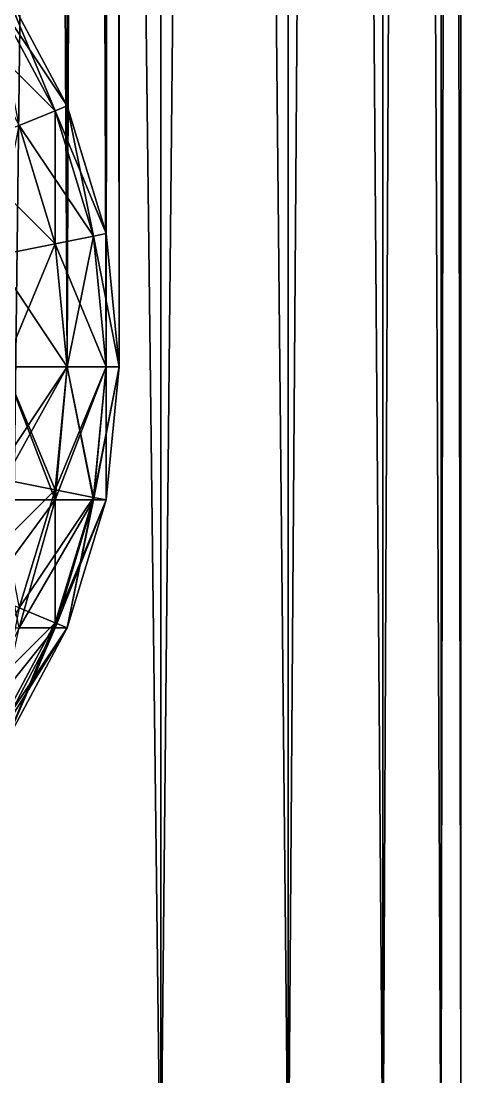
# Model space of a CAD drawing. Header units: millimetres. Extents: x -510 to 550, y -577 to 577.
# Drawn here: x 436.85 to 442, y -523.33 to -510.95 of the extents above; entities that cross this region are included whole.
import ezdxf

# ---------------------------------------------------------------- set-up
doc = ezdxf.new("R2010")
doc.units = ezdxf.units.MM
for name, color, linetype, true_color in [('front_right_fork_-1', 7, 'Continuous', 0x5c6b75), ('front_right_fork_top', 7, 'Continuous', 0x5c6b75), ('structure_right_front_axle', 7, 'Continuous', 0x5c6b75)]:
    doc.layers.add(name, color=color, linetype=linetype, true_color=true_color)

msp = doc.modelspace()

# ---------------------------------------------------------------- linework, layer by layer
at = {"layer": 'front_right_fork_-1', "true_color": 0x5c6b75}
for points in [[(437.249, -511.997, -143.439), (436.524, -510.641, -143.439), (436.145, -510.894, -141.939)], [(437.249, -511.997, -281.561), (436.524, -510.641, -281.561), (436.652, -510.555, -280)], [(437.391, -511.939, -145), (436.652, -510.555, -145), (436.524, -510.641, -143.439)], [(436.828, -512.172, -283.061), (436.524, -510.641, -281.561), (437.249, -511.997, -281.561)], [(437.391, -511.939, -145), (436.524, -510.641, -143.439), (437.249, -511.997, -143.439)], [(437.249, -511.997, -281.561), (436.652, -510.555, -280), (437.391, -511.939, -280)], [(437.391, -511.939, -280), (436.652, -510.555, -280), (436.652, -510.555, -145)], [(437.391, -511.939, -280), (436.652, -510.555, -145), (437.391, -511.939, -145)], [(437.249, -511.997, -143.439), (436.145, -510.894, -141.939), (436.828, -512.172, -141.939)], [(437.249, -513.558, -283.061), (436.828, -512.172, -283.061), (437.249, -511.997, -281.561)], [(437.696, -513.469, -143.439), (437.249, -511.997, -143.439), (436.828, -512.172, -141.939)], [(437.696, -513.469, -281.561), (437.249, -511.997, -281.561), (437.391, -511.939, -280)], [(437.846, -513.439, -145), (437.391, -511.939, -145), (437.249, -511.997, -143.439)], [(437.249, -513.558, -283.061), (437.249, -511.997, -281.561), (437.696, -513.469, -281.561)], [(437.846, -513.439, -145), (437.249, -511.997, -143.439), (437.696, -513.469, -143.439)], [(437.696, -513.469, -281.561), (437.391, -511.939, -280), (437.846, -513.439, -280)], [(437.846, -513.439, -280), (437.391, -511.939, -280), (437.391, -511.939, -145)], [(437.846, -513.439, -280), (437.391, -511.939, -145), (437.846, -513.439, -145)], [(437.249, -513.558, -141.939), (436.828, -512.172, -141.939), (436.145, -512.454, -140.555)], [(436.524, -513.702, -284.445), (436.828, -512.172, -283.061), (437.249, -513.558, -283.061)], [(437.696, -513.469, -143.439), (436.828, -512.172, -141.939), (437.249, -513.558, -141.939)], [(437.249, -513.558, -141.939), (436.145, -512.454, -140.555), (436.524, -513.702, -140.555)], [(437.391, -515, -283.061), (437.249, -513.558, -283.061), (437.696, -513.469, -281.561)], [(437.846, -515, -143.439), (437.696, -513.469, -143.439), (437.249, -513.558, -141.939)], [(437.391, -515, -283.061), (437.696, -513.469, -281.561), (437.846, -515, -281.561)], [(437.846, -515, -281.561), (437.696, -513.469, -281.561), (437.846, -513.439, -280)], [(438, -515, -145), (437.846, -513.439, -145), (437.696, -513.469, -143.439)], [(438, -515, -145), (437.696, -513.469, -143.439), (437.846, -515, -143.439)], [(437.846, -515, -281.561), (437.846, -513.439, -280), (438, -515, -280)], [(438, -515, -280), (437.846, -513.439, -280), (437.846, -513.439, -145)], [(438, -515, -280), (437.846, -513.439, -145), (438, -515, -145)], [(436.652, -515, -284.445), (436.524, -513.702, -284.445), (437.249, -513.558, -283.061)], [(437.391, -515, -141.939), (437.249, -513.558, -141.939), (436.524, -513.702, -140.555)], [(436.652, -515, -284.445), (437.249, -513.558, -283.061), (437.391, -515, -283.061)], [(437.846, -515, -143.439), (437.249, -513.558, -141.939), (437.391, -515, -141.939)], [(437.391, -515, -141.939), (436.524, -513.702, -140.555), (436.652, -515, -140.555)], [(436.524, -516.298, -284.445), (436.652, -515, -284.445), (437.391, -515, -283.061)], [(436.524, -516.298, -284.445), (437.391, -515, -283.061), (437.249, -516.442, -283.061)], [(437.249, -516.442, -141.939), (436.652, -515, -140.555), (436.524, -516.298, -140.555)], [(437.249, -516.442, -141.939), (437.391, -515, -141.939), (436.652, -515, -140.555)], [(437.249, -516.442, -283.061), (437.391, -515, -283.061), (437.846, -515, -281.561)], [(437.249, -516.442, -283.061), (437.846, -515, -281.561), (437.696, -516.531, -281.561)], [(437.696, -516.531, -143.439), (437.391, -515, -141.939), (437.249, -516.442, -141.939)], [(437.696, -516.531, -143.439), (437.846, -515, -143.439), (437.391, -515, -141.939)], [(437.696, -516.531, -281.561), (437.846, -515, -281.561), (438, -515, -280)], [(437.696, -516.531, -281.561), (438, -515, -280), (437.846, -516.561, -280)], [(437.846, -516.561, -145), (437.846, -515, -143.439), (437.696, -516.531, -143.439)], [(437.846, -516.561, -280), (438, -515, -280), (438, -515, -145)], [(437.846, -516.561, -280), (438, -515, -145), (437.846, -516.561, -145)], [(437.846, -516.561, -145), (438, -515, -145), (437.846, -515, -143.439)], [(436.145, -517.546, -284.445), (436.524, -516.298, -284.445), (437.249, -516.442, -283.061)], [(436.828, -517.828, -141.939), (437.249, -516.442, -141.939), (436.524, -516.298, -140.555)], [(436.145, -517.546, -284.445), (437.249, -516.442, -283.061), (436.828, -517.828, -283.061)], [(436.828, -517.828, -283.061), (437.249, -516.442, -283.061), (437.696, -516.531, -281.561)], [(437.249, -518.003, -143.439), (437.249, -516.442, -141.939), (436.828, -517.828, -141.939)], [(437.249, -518.003, -143.439), (437.696, -516.531, -143.439), (437.249, -516.442, -141.939)], [(436.828, -517.828, -283.061), (437.696, -516.531, -281.561), (437.249, -518.003, -281.561)], [(437.249, -518.003, -281.561), (437.696, -516.531, -281.561), (437.846, -516.561, -280)], [(437.391, -518.061, -145), (437.696, -516.531, -143.439), (437.249, -518.003, -143.439)], [(437.249, -518.003, -281.561), (437.846, -516.561, -280), (437.391, -518.061, -280)], [(437.391, -518.061, -145), (437.846, -516.561, -145), (437.696, -516.531, -143.439)], [(437.391, -518.061, -280), (437.846, -516.561, -280), (437.846, -516.561, -145)], [(437.391, -518.061, -280), (437.846, -516.561, -145), (437.391, -518.061, -145)], [(436.145, -519.106, -283.061), (436.828, -517.828, -283.061), (437.249, -518.003, -281.561)], [(436.524, -519.359, -143.439), (437.249, -518.003, -143.439), (436.828, -517.828, -141.939)], [(436.145, -519.106, -283.061), (437.249, -518.003, -281.561), (436.524, -519.359, -281.561)], [(436.524, -519.359, -281.561), (437.249, -518.003, -281.561), (437.391, -518.061, -280)], [(436.652, -519.445, -145), (437.249, -518.003, -143.439), (436.524, -519.359, -143.439)], [(436.524, -519.359, -281.561), (437.391, -518.061, -280), (436.652, -519.445, -280)], [(436.652, -519.445, -145), (437.391, -518.061, -145), (437.249, -518.003, -143.439)], [(436.652, -519.445, -280), (437.391, -518.061, -280), (437.391, -518.061, -145)], [(436.652, -519.445, -280), (437.391, -518.061, -145), (436.652, -519.445, -145)]]:
    msp.add_3dface(points, dxfattribs=at)
at = {"layer": 'front_right_fork_top', "true_color": 0x5c6b75}
for points in [[(437.391, -385, -141.939), (436.652, -385, -140.555), (436.652, -515, -140.555)], [(437.391, -385, -141.939), (436.652, -515, -140.555), (437.391, -515, -141.939)], [(436.652, -385, -149.445), (437.391, -385, -148.061), (437.391, -515, -148.061)], [(436.652, -385, -149.445), (437.391, -515, -148.061), (436.652, -515, -149.445)], [(437.846, -385, -143.439), (437.391, -385, -141.939), (437.391, -515, -141.939)], [(437.846, -385, -143.439), (437.391, -515, -141.939), (437.846, -515, -143.439)], [(437.391, -385, -148.061), (437.846, -385, -146.561), (437.846, -515, -146.561)], [(437.391, -385, -148.061), (437.846, -515, -146.561), (437.391, -515, -148.061)], [(438, -385, -145), (437.846, -385, -143.439), (437.846, -515, -143.439)], [(438, -385, -145), (437.846, -515, -143.439), (438, -515, -145)], [(437.846, -385, -146.561), (438, -385, -145), (438, -515, -145)], [(437.846, -385, -146.561), (438, -515, -145), (437.846, -515, -146.561)], [(437.391, -515, -141.939), (436.652, -515, -140.555), (436.524, -516.561, -140.641)], [(437.391, -515, -141.939), (436.524, -516.561, -140.641), (437.249, -516.561, -141.997)], [(436.652, -515, -149.445), (437.249, -516.561, -148.003), (436.524, -516.561, -149.359)], [(436.652, -515, -149.445), (437.391, -515, -148.061), (437.249, -516.561, -148.003)], [(437.846, -515, -143.439), (437.391, -515, -141.939), (437.249, -516.561, -141.997)], [(437.846, -515, -143.439), (437.249, -516.561, -141.997), (437.696, -516.561, -143.469)], [(437.391, -515, -148.061), (437.696, -516.561, -146.531), (437.249, -516.561, -148.003)], [(437.391, -515, -148.061), (437.846, -515, -146.561), (437.696, -516.561, -146.531)], [(438, -515, -145), (437.846, -515, -143.439), (437.696, -516.561, -143.469)], [(438, -515, -145), (437.696, -516.561, -143.469), (437.846, -516.561, -145)], [(437.846, -515, -146.561), (437.846, -516.561, -145), (437.696, -516.561, -146.531)], [(437.846, -515, -146.561), (438, -515, -145), (437.846, -516.561, -145)], [(437.249, -516.561, -141.997), (436.524, -516.561, -140.641), (436.145, -518.061, -140.894)], [(437.249, -516.561, -141.997), (436.145, -518.061, -140.894), (436.828, -518.061, -142.172)], [(436.524, -516.561, -149.359), (437.249, -516.561, -148.003), (436.828, -518.061, -147.828)], [(437.696, -516.561, -143.469), (437.249, -516.561, -141.997), (436.828, -518.061, -142.172)], [(437.696, -516.561, -143.469), (436.828, -518.061, -142.172), (437.249, -518.061, -143.558)], [(437.249, -516.561, -148.003), (437.249, -518.061, -146.442), (436.828, -518.061, -147.828)], [(437.846, -516.561, -145), (437.696, -516.561, -143.469), (437.249, -518.061, -143.558)], [(437.846, -516.561, -145), (437.249, -518.061, -143.558), (437.391, -518.061, -145)], [(437.249, -516.561, -148.003), (437.696, -516.561, -146.531), (437.249, -518.061, -146.442)], [(437.696, -516.561, -146.531), (437.391, -518.061, -145), (437.249, -518.061, -146.442)], [(437.696, -516.561, -146.531), (437.846, -516.561, -145), (437.391, -518.061, -145)], [(437.249, -518.061, -143.558), (436.828, -518.061, -142.172), (436.145, -519.445, -142.454)], [(437.249, -518.061, -143.558), (436.145, -519.445, -142.454), (436.524, -519.445, -143.702)], [(437.391, -518.061, -145), (437.249, -518.061, -143.558), (436.524, -519.445, -143.702)], [(437.391, -518.061, -145), (436.524, -519.445, -143.702), (436.652, -519.445, -145)], [(436.828, -518.061, -147.828), (437.249, -518.061, -146.442), (436.524, -519.445, -146.298)], [(437.249, -518.061, -146.442), (436.652, -519.445, -145), (436.524, -519.445, -146.298)], [(437.249, -518.061, -146.442), (437.391, -518.061, -145), (436.652, -519.445, -145)]]:
    msp.add_3dface(points, dxfattribs=at)
at = {"layer": 'structure_right_front_axle', "true_color": 0x5c6b75}
for points in [[(438.485, -375, -271.515), (436.667, -375, -270.022), (436.667, -525, -270.022)], [(438.485, -375, -271.515), (436.667, -525, -270.022), (438.485, -525, -271.515)], [(436.667, -375, -289.978), (438.485, -375, -288.485), (438.485, -525, -288.485)], [(436.667, -375, -289.978), (438.485, -525, -288.485), (436.667, -525, -289.978)], [(439.978, -375, -273.333), (438.485, -375, -271.515), (438.485, -525, -271.515)], [(439.978, -375, -273.333), (438.485, -525, -271.515), (439.978, -525, -273.333)], [(438.485, -375, -288.485), (439.978, -375, -286.667), (439.978, -525, -286.667)], [(438.485, -375, -288.485), (439.978, -525, -286.667), (438.485, -525, -288.485)], [(441.087, -375, -275.408), (439.978, -375, -273.333), (439.978, -525, -273.333)], [(441.087, -375, -275.408), (439.978, -525, -273.333), (441.087, -525, -275.408)], [(439.978, -375, -286.667), (441.087, -375, -284.592), (441.087, -525, -284.592)], [(439.978, -375, -286.667), (441.087, -525, -284.592), (439.978, -525, -286.667)], [(441.769, -375, -277.659), (441.087, -375, -275.408), (441.087, -525, -275.408)], [(441.769, -375, -277.659), (441.087, -525, -275.408), (441.769, -525, -277.659)], [(441.087, -375, -284.592), (441.769, -375, -282.341), (441.769, -525, -282.341)], [(441.087, -375, -284.592), (441.769, -525, -282.341), (441.087, -525, -284.592)], [(442, -375, -280), (441.769, -375, -277.659), (441.769, -525, -277.659)], [(442, -375, -280), (441.769, -525, -277.659), (442, -525, -280)], [(441.769, -375, -282.341), (442, -375, -280), (442, -525, -280)], [(441.769, -375, -282.341), (442, -525, -280), (441.769, -525, -282.341)]]:
    msp.add_3dface(points, dxfattribs=at)

doc.saveas('drawing.dxf')
